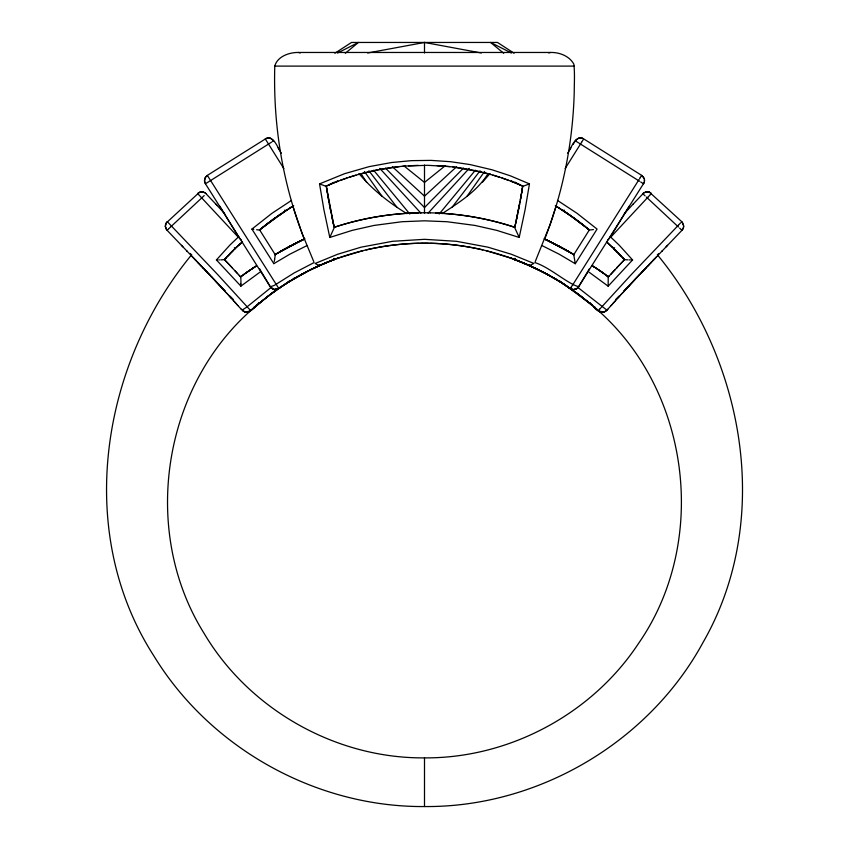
<?xml version="1.0" encoding="UTF-8"?>
<svg xmlns="http://www.w3.org/2000/svg" width="849" height="849" viewBox="0 0 849 849"><rect width="100%" height="100%" fill="white"/><g stroke="black" fill="none" stroke-linecap="round" stroke-linejoin="round"><path stroke-width="1.27" d="M190.516 253.448L191.322 255.645L225.24 291.08M334.251 227.67L329.794 237.444L323.936 209.862L319.542 183.883L344.63 173.674L369.262 166.606L391.782 162.499L411.383 160.652L431.059 160.387L450.702 161.713L470.176 164.6L492.144 169.821L510.408 175.839L529.458 183.883L525.064 209.862L519.206 237.444L496.792 230.376L474.888 225.42L446.998 221.727L424.5 220.814L402.002 221.727L374.112 225.42L352.197 230.376L329.794 237.444M644.497 180.646C644.274 176.507 644.497 182.694 644.487 180.795M240.914 283.608L240.925 280.488M240.904 283.969L240.883 284.956M514.749 227.691L519.206 237.444M240.883 285.041L240.851 286.092L216.421 259.943L229.909 245.074L238.229 237.136L239.036 237.211M548.645 228.646C564.436 184.965 572.969 138.737 574.232 92.329C574.295 82.958 574.869 73.502 573.871 64.195C569.562 56.087 559.342 52.16 550.513 52.468L298.487 52.468C289.371 52.256 277.315 56.448 274.768 66.105C274.503 75.71 274.524 85.325 274.843 94.929C276.349 140.467 284.871 185.782 300.355 228.646M219.583 205.893L239.429 238.261L241.519 240.267M683.636 226.407C683.848 224.624 682.914 230.748 683.625 226.577M521.562 262.139L514.568 259.529L514.812 258.531M573.765 254.849L575.282 263.721L597.07 229.092L577.076 213.332L557.485 200.417M589.461 268.74L578.583 286.983L576.577 288.745L573.903 289.488L575.325 289.254L574.582 289.424M608.224 277.421L608.149 286.177L589.121 272.211M522.655 186.642L521.594 185.57M522.729 186.164C495.975 174.056 466.568 167.189 437.15 165.619M522.124 189.879L522.517 187.491M522.506 187.587L520.469 199.526M521.944 191.036L522.039 190.452M521.848 191.609L521.551 193.328M521.254 195.047L522.74 186.069L523.44 186.483M215.901 204.174L205.288 192.956L202.508 191.842L199.568 192.171L166.245 222.926L165.353 226.365L166.531 229.708L187.183 251.325M521.445 193.933L515.205 225.547L515.439 224.497M521.053 196.204L520.437 199.664M165.459 224.996L165.364 226.492M520.182 201.107L519.1 206.88M274.651 259.274L275.235 254.88M274.63 259.359L274.492 260.049M519.577 204.333L514.812 227.32C487.506 218.289 458.853 213.407 430.114 212.834M518.813 208.313L517.954 212.643M274.354 260.76L274.174 261.641M517.667 214.086L516.457 219.849M165.47 224.911L166.5 222.555M266.193 138.44L207.114 175.52L205.076 177.94L204.524 181.06L205.416 183.734L270.343 286.877L274.312 289.403L278.78 288.427M204.641 179.235L204.503 180.72M515.736 223.138L515.969 222.109M273.76 263.551L251.93 229.092L271.924 213.332L291.515 200.417M514.855 227.097L515.078 226.099M204.673 179.097L205.798 176.762M644.264 182.206L644.412 181.559L644.242 182.28M555.278 205.66L556.074 206.148L550.12 224.518L535.263 261.556M548.348 229.474L545.429 237.274M535.921 268.56L514.112 259.327L514.77 258.818M522.793 262.628L514.547 259.518L514.929 258.404M258.765 302.658L258.521 303.21M258.372 303.507C234.409 325.623 275.14 288.575 280.382 287.333M563.556 210.892L564.086 210.011M565.137 168.569L581.586 142.292M640.231 177.643L641.345 175.87M643.563 183.755L644.051 182.8L577.861 287.8M639.997 178.025L639.594 178.661M567.588 153.128C570.687 149.806 575.134 133.855 583.709 138.896L641.77 175.446L644.179 178.566M573.107 144.33L575.909 140.021L578.434 138.313M569.244 150.485L570.899 147.843M581.618 142.239L583.146 139.809M588.665 229.357L589.355 229.92L573.85 254.573L549.812 241.498M639.01 179.585L572.661 284.956M442.096 213.661C458.991 202.571 477.287 191.184 488.026 173.62M289.827 280.584L285.561 283.916M572.491 285.2L572.873 284.648M572.459 285.243L571.536 286.58M570.889 287.493L571.419 286.75M570.868 287.524L570.379 288.214M467.077 196.172L484.567 171.498M293.977 278.217L292.905 279.321L298.201 276.275M451.87 207.538L480.078 170.755M682.363 229.846L683.201 228.392L682.299 229.93M191.672 254.689C100.713 365.261 74.128 532.365 154.051 656.203C210.446 748.457 316.369 807.346 424.5 806.55C538.128 807.526 648.986 742.164 703.131 642.269C773.312 519.981 744.541 360.74 657.328 254.689M439.188 214.001L475.408 170.182M166.754 222.226L167.285 221.653M482.285 182.418L489.894 173.705M593.971 306.818C596.698 312.039 604.87 314.565 608.234 308.749M610.59 306.118L608.213 308.771M607.046 310.076L604.308 311.891M610.537 306.181L611.789 304.791M614.177 302.138L611.704 304.887M612.882 303.581L615.387 300.801M616.438 299.644L617.807 298.137M615.249 300.96L616.597 299.474M608.149 286.177L632.579 259.943L619.091 245.074L610.771 237.136L609.964 237.211M618.825 297.012L620.237 295.473M617.626 298.328L619.027 296.8M601.442 307.242L631.263 274.63L678.309 225.314M620.025 295.707L621.457 294.136M428.076 213.163L469.232 168.357M647.755 197.382L610.771 237.136M647.808 197.318L649.772 195.217M622.434 293.075L625.108 290.156M621.224 294.391L622.678 292.809M606.292 275.341L608.372 276.912L611.429 273.601M606.833 275.702L608.393 276.891L609.412 275.787L608.882 276.371M623.633 291.769L626.329 288.84M682.012 230.259L661.817 251.325M600.805 307.932L600.169 308.622M626.636 288.511L627.231 287.853M626.031 289.159L627.836 287.206M611.927 273.081L618.518 265.992M612.447 272.508L610.909 274.174M628.43 286.559L630.223 284.627M627.549 287.524L628.759 286.219M624.355 213.566L633.46 203.781M614.453 270.353L614.963 269.802M612.936 271.988L613.944 270.895M629.969 284.914L631.178 283.619M629.035 285.922L629.629 285.275M633.099 204.174L643.712 192.956L646.492 191.842L649.432 192.171L681.811 221.748L683.636 225.696L682.554 222.618M650.185 194.771L650.992 193.912M680.633 222.82L678.372 225.25M632.611 282.07L633.205 281.433M631.773 282.972L633.8 280.796M630.828 283.991L632.017 282.706M617.987 266.565L623.559 260.632M616.979 267.637L617.488 267.095L616.501 268.146M599.15 309.705L599.925 308.866M634.182 280.393L636.166 278.27M633.587 281.03L634.394 280.17M225.123 258.871L226.46 257.449M620.003 264.41L620.523 263.869M618.995 265.493L619.515 264.941M635.975 278.472L637.174 277.209M634.787 279.756L635.381 279.109M623.028 261.195L624.556 259.571L606.473 241.572M622.02 262.267L622.54 261.725M621.012 263.339L621.532 262.797M637.769 276.572L639.117 275.14M636.761 277.644L637.939 276.392M642.852 193.721L643.404 193.19M624.047 260.123L624.546 259.592L613.466 248.258M640.74 273.431L642.046 272.041M639.552 274.683L640.878 273.282M638.957 275.309L639.7 274.524M657.625 255.698L658.484 253.522M644.285 269.685L644.975 268.963M643.107 270.927L644.391 269.579M641.918 272.179L643.224 270.81M606.855 310.118L577.904 287.482M232.509 250.996L224.444 259.571L224.953 260.123M647.299 266.512L651.321 262.288M645.463 268.443L647.808 265.981M644.869 269.069L646.142 267.732M666.083 246.868L667.547 245.329M227.978 255.857L224.454 259.592L225.972 261.195M653.104 260.42L654.823 258.627M650.79 262.85L653.666 259.847M648.466 265.291L649.623 264.071M662.358 250.763L623.76 291.08M615.695 299.506L618.921 296.142M654.271 259.21L656.585 256.791M227.797 256.048L229.814 253.957M228.466 255.347L229.145 254.647M229.761 253.809L231.13 252.397M229.686 254.084L234.706 249.065M231.161 252.578L233.21 250.54M463.501 168.123L424.5 207.538L385.499 168.123M232.467 251.039L235.3 248.248M594.778 306.691L594.311 307.158C690.088 388.067 709.944 540.749 638.48 643.51C591.997 714.094 509.007 758.454 424.5 757.881C335.705 758.582 248.821 709.361 203.771 632.845C139.979 530.392 162.52 385.319 254.7 307.158L254.222 306.691M234.589 249.182L242.209 242.082M168.749 228.731L170.882 226.704M235.269 248.279L242.527 241.572M206.36 176.136L207.039 175.573M202.306 197.371L204.206 195.588M171.01 226.577L201.935 197.732M168.251 229.209L167.646 229.782M197.552 193.423L200.587 191.895M238.155 245.541L239.598 244.204M456.624 166.712L424.5 196.172L392.376 166.712M240.766 308.749L244.915 311.965L249.51 311.519L266.873 297.118L281.337 286.686M250.614 310.501L247.101 306.807L271.096 287.482M246.836 307.041L242.145 310.118L243.228 311.169M250.71 310.617L250.094 310.957M257.024 305.141L259.943 302.679M338.263 257.65L336.448 258.722L337.7 258.276M259.38 230.143L260.165 229.495M240.851 286.177L259.879 272.211M614.634 247.749L613.721 248.502L614.411 249.182M259.232 303.231L272.561 292.82L287.843 282.462M345.299 53.275L358.448 42.45L337.594 52.988M297.744 242.198L275.15 254.573L259.645 229.92L265.429 225.25M260.505 229.209L261.725 228.222M259.645 229.92L274.121 218.692L292.396 206.477M261.407 301.469L262.893 300.259M262.076 227.935L263.317 226.927M445.12 165.842L424.5 182.418L403.88 165.842M262.214 227.819L286.421 210.244M263.859 226.503L266.045 224.773M264.379 299.071L268.91 295.558M265.164 225.463L268.793 222.65M269.112 222.406L266.957 224.062L270.64 221.26M241.668 276.116L240.628 276.912L238.58 274.694M577.32 288.267L575.463 289.212L576.248 288.915M241.594 276.169L242.708 275.341M269.855 221.844L276.243 217.164M242.559 275.437L244.491 274.004M270.449 221.409L273.123 219.424M243.748 274.524L240.607 276.891L239.588 275.798M270.428 294.412L276.615 289.923M324.785 263.296L310.649 269.653L287.047 282.972M272.497 219.88L273.431 219.201M274.471 218.448L275.819 217.471M245.319 273.378L246.942 272.221M277.188 216.495L278.546 215.55M277.379 216.368L283.524 212.154M246.921 272.242L248.555 271.096M250.147 311.137L247.558 312.156L244.852 311.944M278.398 215.646L280.828 213.969M279.915 214.606L281.284 213.661M248.524 271.118L253.458 267.796M250.699 269.632L243.727 274.577L252.28 268.581M278.695 288.48L278.143 288.809L284.192 284.797M279.586 287.875L280.573 287.195M643.871 192.84L646.078 191.906M280.053 287.556L283.29 285.391M282.664 212.728L284.054 211.804M281.125 286.835L286.474 283.343M283.279 212.314L284.511 211.497M251.675 268.974L255.591 266.427M251.782 268.9L256.568 265.801M285.073 211.125L286.983 209.883M334.909 53.232L351.507 42.45L497.493 42.45L514.091 53.232M253.278 267.923L256.334 265.949M283.481 285.264L284.67 284.5M283.163 285.476L285.773 283.778M286.633 210.117L287.408 209.607M272.571 141.528L273.261 141.083M269.271 143.608L271.638 142.112M284.85 284.383L287.217 282.866M288.193 209.109L289.764 208.111M273.718 263.721L289.849 254.191L306.945 245.616M286.017 283.619L291.08 280.457M207.443 182.514L210.096 180.848M288.225 209.087L293.245 205.957M207.421 175.499L210.594 180.54L268.539 144.075M207.114 182.726L206.254 183.267M290.549 207.612L292.13 206.636M287.715 282.558L291.515 280.202M288.756 281.889L289.679 281.316M265.323 138.886C273.898 133.909 278.292 149.806 281.412 153.128M293.722 205.66L292.926 206.148L294.03 209.788M274.768 254.806L275.67 254.254M290.209 281.008L292.725 279.491M275.246 254.509L278.493 252.567M291.865 280.011L293.351 279.088M276.7 253.639L287.652 247.399M607.481 240.267L609.571 238.261L629.417 205.936M277.973 252.875L304.887 238.813M293.987 278.737L306.086 271.977M295.516 277.846L294.295 278.557L298.816 275.925M281.486 250.826L280.69 251.293L282.123 250.466M283.195 249.861L284.097 249.351M283.524 249.67L285.031 248.842M299.081 275.819L302.944 273.707M299.984 275.278L302.456 273.909M285.986 248.311L291.44 245.393M286.336 248.12L287.747 247.346M301.756 274.291L305.322 272.38M289.074 246.635L290.528 245.87L289.159 246.592M304.25 273.017L306.521 271.829M291.271 245.478L293.531 244.31M304.621 272.816L308.781 270.587M529.405 183.904L523.249 186.218M307.105 271.447L308.877 270.544M306.298 271.945L314.045 267.997M325.56 186.483C349.756 175.435 375.916 168.771 402.394 166.298M292.396 244.894L304.239 239.11M307.497 271.33L308.474 270.831M294.295 243.918L295.07 243.525M294.444 243.843L296.619 242.75M309.662 270.141L312.294 268.836M309.461 270.343L311.424 269.366M298.19 241.976L297.405 242.368L299.188 241.498M330.877 183.819L328.669 184.933M310.256 269.94L313.398 268.411M331.45 183.543L332.596 182.981M298.986 241.594L300.557 240.84M299.368 241.413L300.355 240.936M333.179 182.705L334.326 182.164M313.079 268.56L322.068 264.453M312.899 268.655L318.205 266.172M300.631 240.798L302.085 240.108M300.939 240.66L302.138 240.087M314.395 267.934L316.38 267.01M301.586 240.352L302.297 240.023M314.098 262.574L294.03 273.007L274.397 285.338L270.396 286.771L271.192 287.853M314.915 267.584L315.786 267.18M302.923 239.726L304.483 239.004M303.051 239.673L303.846 239.301M337.212 180.816L338.104 181.198L333.477 183.013M316.645 266.777L317.515 266.374M317.377 266.544L324.106 263.583M318.375 266.087L328.648 261.715M319.224 265.599L320.922 264.846L317.876 264.952L315.128 263.477L337.626 254.265L361.069 247.176L392.461 241.307L424.5 239.322L456.539 241.307L487.931 247.176L511.374 254.265L533.915 263.445L530.625 265.058L526.932 264.453M277.782 288.978L277.294 289.169M327.576 185.496L326.271 186.164M327.905 185.347L330.038 184.435M321.771 264.485L324.562 263.392M323.087 264.018L335.525 258.913L329.019 261.524M322.588 264.135L323.416 263.784M330.611 184.191L332.904 183.246M324.222 263.445L327.427 262.203M324.52 263.317L333.986 259.635M327.3 262.256L328.733 261.672M325.836 262.776L326.642 262.458M329.21 261.481L329.805 261.248M329.677 261.301L331.588 260.547M327.438 262.139L328.223 261.821M330.632 260.919L334.464 259.454L333.88 259.677M327.873 261.959L331.163 260.707M332.129 260.346L332.712 260.123M578.604 286.771C566.718 283.152 549.812 267.329 534.902 262.574M249.617 311.169L247.579 311.572M333.222 259.921L340.322 257.353M340.311 180.37L346.976 178.014M338.029 258.16L363.085 250.625M340.98 257.12C366.131 248.492 392.631 243.812 419.226 243.249M578.498 138.291L580.663 137.973M335.005 227.044C362.067 218.204 390.434 213.396 418.886 212.834M349.215 177.271L355.964 175.17M604.074 311.965L602.726 312.209M266.841 138.207L268.263 137.973M358.236 174.512L377.37 169.906L399.242 166.606M548.73 52.935L550.513 52.468M276.859 289.297L274.492 289.435M366.131 249.893C404.368 240.967 444.632 240.967 482.869 249.893M224.274 259.645L220.751 259.868M646.153 191.895L648.339 191.874M367.659 52.988L424.5 42.45L481.341 52.988M276.392 289.403L275.118 289.488M200.661 191.874L202.221 191.81M593.472 229.601L589.662 229.973M402.118 166.319L405.546 166.033M405.313 166.043L427.705 165.311L450.066 166.637M408.507 165.81L418.175 165.364M602.652 312.209L600.455 311.933M325.772 186.218L319.595 183.904M268.337 137.973L270.491 138.291M219.477 259.9L218.734 259.911M216.421 259.943L217.493 259.932M259.338 229.973L256.6 229.739M420.542 243.228L428.458 243.228M274.768 66.105L574.232 66.105M430.252 212.834C397.725 212.197 365.091 217.1 334.188 227.32L326.26 186.069L326.345 186.642M631.507 259.932L632.579 259.943M601.421 311.572L599.383 311.169M630.436 259.911L629.035 259.89M429.774 243.249C456.369 243.812 482.869 248.492 508.02 257.12M627.782 259.858L624.726 259.645M573.415 289.488L570.486 288.596M435.717 212.993C462.068 214.033 488.271 218.702 513.358 226.842M580.822 137.973L582.096 138.185M573.001 289.456L572.852 289.435M202.306 191.821L202.847 191.895M452.899 166.956L481.638 172.114M520.331 184.933L518.123 183.819M253.777 229.357L251.93 229.092M648.477 191.906L649.23 192.097M572.375 289.35L571.239 288.989M202.922 191.906L205.129 192.84M485.915 250.625L511.3 258.276M483.93 172.676L490.764 174.512M298.487 52.468L300.27 52.935M528.057 264.888L547.34 274.407M493.036 175.17L499.785 177.271M271.744 288.31L273.611 289.233M273.537 289.212L272.72 288.893M582.297 138.249L583.199 138.61M270.343 286.76L259.539 268.74M513.305 226.821L514.165 227.108M244.692 311.891L243.292 311.222M502.024 178.014L508.689 180.37M508.349 257.236L524.778 263.445M600.243 311.859L598.587 310.946M511.629 258.393L512.605 258.743L510.737 257.65M270.566 138.313L273.686 140.807M649.379 192.15L651.448 193.423M524.438 263.392L527.781 264.803L523.536 263.01M514.515 259.507L515.704 259.9M527.558 264.718L543.965 272.603M516.288 260.123L516.935 260.367M512.053 181.644L510.896 181.198L511.788 180.816M517.412 260.547L518.368 260.919M517.455 260.569L519.323 261.301M512.637 181.866L518.389 184.191M519.195 261.248L520.352 261.715M520.267 261.672L520.936 261.948M522.358 262.458L523.96 263.105M520.745 261.863L524.48 263.317M523.196 262.872L525.563 263.869L524.894 263.583M518.962 184.435L521.265 185.422M525.584 263.784L526.412 264.135M525.913 264.018L526.592 264.315M528.916 265.228L529.776 265.599M528.619 265.196L530.625 266.087M530.625 265.992L531.623 266.544M544.113 238.813L559.926 246.635M531.485 266.374L532.355 266.777M545.154 239.301L545.949 239.673M545.291 239.365L547.658 240.458M571.09 288.915L573.945 291.027M544.761 239.11L571.027 252.875M542.055 245.616L559.151 254.191L575.282 263.721M546.703 240.023L547.414 240.352M533.214 267.18L534.605 267.934M515.247 182.439L514.674 182.164L515.821 182.705M546.915 240.108L548.369 240.798M548.645 240.936L551.532 242.336L550.81 241.976M548.443 240.84L549.229 241.212M534.955 267.997L539.317 270.226M598.906 310.957L579.856 295.378L561.019 282.388M516.404 182.981L517.55 183.543M535.592 268.411L539.539 270.343M536.706 268.836L549.123 275.384M272.614 288.84L272.104 288.554M552.381 242.75L554.705 243.918M511.406 52.988L490.552 42.45L503.701 53.275M540.123 270.544L544.379 272.816M541.015 271.075L542.702 271.945M555.469 244.31L556.233 244.703M556.063 244.608L557.56 245.393M558.419 245.839L562.664 248.12M543.678 272.38L556.753 279.777L555.395 278.674M559.056 246.178L565.805 249.861M544.729 272.932L561.953 282.972M561.348 247.399L574.232 254.806M546.544 273.909L549.919 275.819M547.456 274.407L549.271 275.416M564.076 248.895L565.476 249.67M570.666 288.702L569.053 287.62M550.184 275.925L551.097 276.445M551.192 276.541L552.476 277.262M566.877 250.466L568.268 251.262L567.514 250.826M550.799 276.275L554.365 278.334M552.009 276.965L554.737 278.546M553.75 278.005L555.013 278.737M570.507 252.567L571.154 252.96M643.404 183.671L640.698 181.973M571.77 253.32L572.332 253.649M555.649 279.088L558.791 281.008M556.148 279.363L560.043 281.783M557.485 280.202L558.409 280.754M555.755 205.957L563.258 210.69M556.074 206.148L557.655 207.124M639.552 181.251L578.954 143.12M559.321 281.316L561.157 282.462M556.604 206.477L574.879 218.692L589.355 229.92L586.479 227.574M559.693 281.55L566.739 286.071M578.169 142.621L575.463 140.913M558.451 207.612L560.022 208.61M359.106 173.705C372.478 189.72 389.139 202.826 406.904 213.661M567.875 286.835L559.173 280.584M592.22 265.673L595.574 267.817M592.252 265.695L593.918 266.745M561.73 282.834L564.15 284.383M593.409 266.427L594.396 267.053M593.695 266.607L595.722 267.923M562.473 283.301L576.439 292.82L589.768 303.231M561.592 209.607L562.367 210.117M641.717 175.403L642.64 176.136M564.33 284.5L565.519 285.264M563.152 210.616L563.927 211.125M562.579 210.244L569.392 214.808M595.372 267.69L597.325 268.974M595.542 267.796L600.476 271.118M566.198 285.72L591.933 305.109L590.522 303.91M564.489 211.497L565.721 212.314M564.946 211.804L570.602 215.646M596.72 268.581L605.263 274.535L598.301 269.632M565.476 212.154L568.565 214.245M567.525 286.591L569.414 287.875M568.108 213.937L589.355 229.92M570.093 215.296L571.621 216.368M600.445 271.096L602.079 272.242M570.454 215.55L582.955 224.773M572.757 217.164L574.635 218.522M602.058 272.221L603.681 273.378M575.569 219.201L576.503 219.88M604.509 274.004L606.441 275.437M577.033 293.266L578.572 294.412M605.252 274.524L608.393 276.891M577.224 220.411L578.562 221.409M578.36 221.26L580.207 222.65M579.888 222.406L585.141 226.503M580.09 295.558L587.593 301.469M583.571 225.25L585.025 226.407M585.683 226.927L586.924 227.935M513.412 258.86L514.239 259.391L513.04 258.521M587.275 228.222L588.315 229.071M234.366 247.749L235.279 248.502M205.596 193.19L206.148 193.721M590.628 303.507L594.045 306.892M681.811 230.196L679.635 228.148M606.791 242.082L612.638 247.462M645.07 195.843L642.99 193.88M678.436 227.001L646.376 197.074M681.736 221.685L682.458 222.491M612.278 246.889L613.7 248.248M615.101 249.861L615.79 250.54M615.101 249.617L616.491 250.996M616.48 251.219L617.839 252.578M619.186 253.957L621.203 256.048M186.642 250.763L195.896 260.42M230.079 296.142L233.305 299.506M195.334 259.847L200.014 264.75M197.679 262.288L198.846 263.519M199.377 264.071L201.701 266.512M201.192 265.981L203.537 268.443M181.453 245.329L182.917 246.868M202.858 267.732L204.715 269.685M204.609 269.579L205.893 270.927M205.776 270.81L206.487 271.553M622.54 257.449L623.877 258.871M206.36 271.425L207.082 272.179M206.954 272.041L208.26 273.431M208.122 273.282L210.043 275.309M225.441 260.632L226.98 262.267M208.854 274.057L209.448 274.683M209.883 275.14L212.239 277.644M211.061 276.392L211.645 277.018M226.45 261.704L227.988 263.339M227.458 262.765L228.997 264.41M228.466 263.837L231.013 266.565M211.826 277.209L213.025 278.472M212.834 278.27L214.818 280.393M229.485 264.941L230.005 265.493M230.482 265.992L232.52 268.178M213.417 278.907L214.012 279.533M214.606 280.17L216.389 282.07M215.2 280.796L215.795 281.433M215.54 203.781L217.142 205.5M231.512 267.095L232.021 267.637M232.499 268.146L237.073 273.081M167.402 221.78L217.737 274.63L247.133 306.776M216.017 281.677L218.172 283.991M216.983 282.706L217.577 283.354M216.845 205.193L224.645 213.566M235.056 270.895L236.064 271.988M217.822 283.619L219.031 284.914M218.777 284.627L219.636 285.561M197.679 193.561L238.229 237.136M236.553 272.497L237.582 273.622M219.371 285.275L220.57 286.559M220.241 286.219L221.451 287.524M237.561 273.601L238.601 274.715M221.165 287.206L222.364 288.511M222.067 288.182L222.969 289.159M222.671 288.84L225.367 291.769M223.892 290.156L226.566 293.075M379.768 168.357L420.924 213.163M226.322 292.809L227.776 294.391M227.543 294.136L228.975 295.707M228.763 295.473L231.374 298.328M229.973 296.8L232.562 299.644M232.403 299.474L233.751 300.96M233.613 300.801L236.118 303.581M234.823 302.138L237.296 304.887M237.211 304.791L238.463 306.181M238.41 306.118L240.787 308.771M373.592 170.182L409.802 214.001M166.669 229.877L165.375 226.566M643.202 176.762L644.126 178.417M368.922 170.755L397.13 207.538M278.631 288.225L210.594 180.54M364.433 171.498L381.923 196.172M360.974 173.62L366.715 182.418M265.376 139.045L283.863 168.569M278.101 147.843L279.756 150.485M205.437 183.755L204.758 182.28M284.914 210.011L285.444 210.892M590.48 303.21L590.235 302.647M313.737 261.556L302.255 233.815L294.263 210.52M304.271 239.1L304.038 238.495M303.942 238.251L300.652 229.474M334.23 258.818L334.379 259.486L334.071 258.404M204.736 182.217L204.513 180.869M334.188 258.531L334.379 259.465M334.145 227.097L333.922 226.099M333.561 224.497L333.795 225.547L333.031 222.109M333.53 224.338L333.36 223.595M333.275 223.191L329.412 204.291M332.543 219.849L331.63 215.519M331.046 212.643L330.187 208.313M329.9 206.88L328.818 201.107M328.966 201.913L326.494 187.587M328.563 199.664L327.947 196.204M327.746 195.047L327.544 193.901M327.449 193.328L327.152 191.609M327.056 191.036L326.685 188.733M326.483 187.491L326.589 188.16M240.776 277.421L240.904 279.565M424.5 42.45L424.5 52.988M424.5 164.982L424.5 213.492M424.5 757.902L424.5 806.529"/></g></svg>
